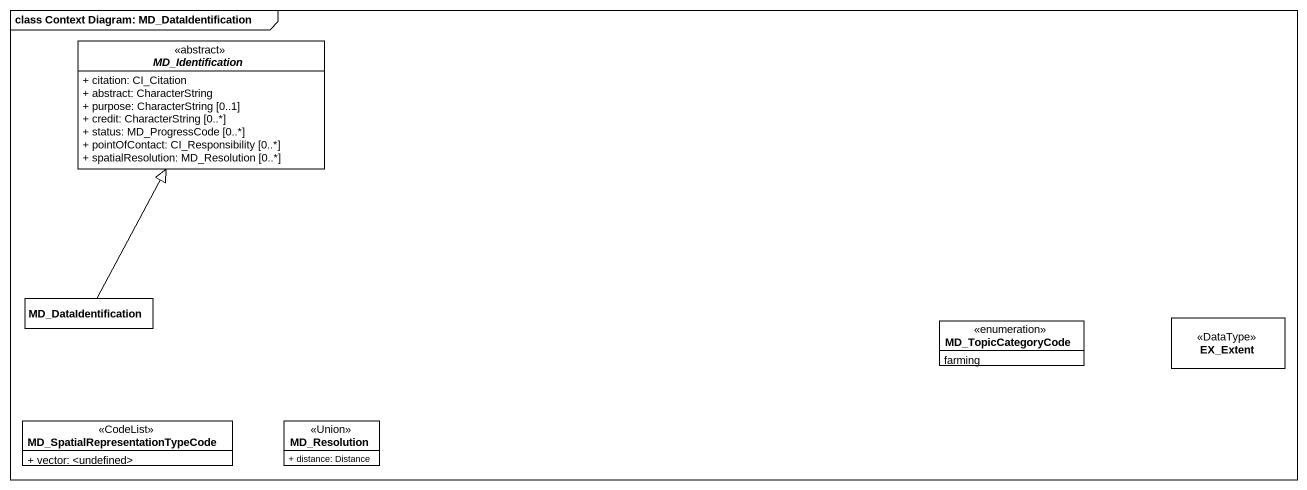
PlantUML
@startuml
mainframe class Context Diagram: MD_DataIdentification
hide circle
hide empty members
skinparam classAttributeIconSize 0
abstract class MD_Identification <<abstract>> #FFFFFF {
  + citation: CI_Citation
  + abstract: CharacterString
  + purpose: CharacterString [0..1]
  + credit: CharacterString [0..*]
  + status: MD_ProgressCode [0..*]
  + pointOfContact: CI_Responsibility [0..*]
  + spatialResolution: MD_Resolution [0..*]
}
class MD_DataIdentification #FFFFFF
enum MD_TopicCategoryCode #FFFFFF {
  farming
}
class EX_Extent <<DataType>> #FFFFFF
class "MD_SpatialRepresentationTypeCode" as MD_SpatialRepresentationType <<CodeList>> #FFFFFF {
  + vector: <undefined>
}
class MD_Resolution <<Union>> #FFFFFF {
  + distance: Distance
}
MD_DataIdentification -up-|> MD_Identification
@enduml
